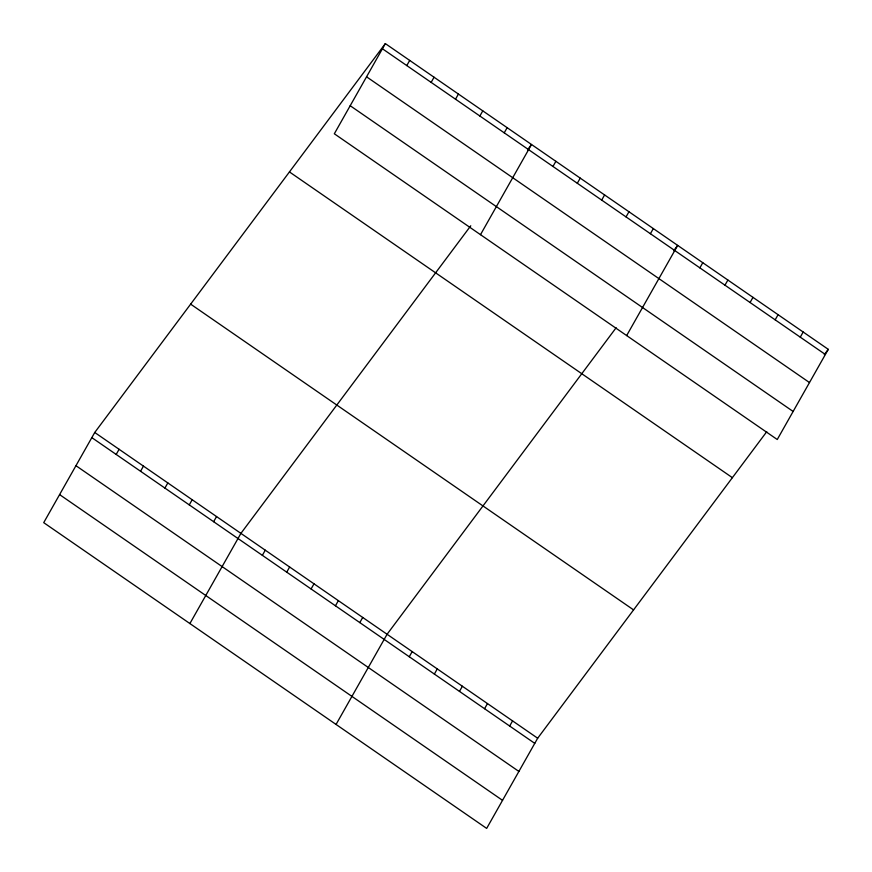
<?xml version="1.0" encoding="UTF-8"?>
<svg xmlns="http://www.w3.org/2000/svg" width="872" height="872" viewBox="0 0 872 872"><rect width="100%" height="100%" fill="white"/><g stroke="black" fill="none" stroke-linecap="round" stroke-linejoin="round"><path stroke-width="1.31" d="M385.337 43.6L334.325 133.776L777.257 439.521L828.28 349.345L385.337 43.6L94.743 432.479L43.72 522.655L486.663 828.4L537.675 738.224L766.75 431.684M116.183 454.443L119.104 449.298M140.545 471.262L143.466 466.106M164.906 488.08L167.827 482.925M406.788 65.564L409.698 60.419M189.268 504.888L192.189 499.743M431.15 82.382L434.06 77.227M213.64 521.707L216.55 516.562M455.511 99.201L458.421 94.045M189.889 623.556L240.912 533.37L470.771 225.772M479.873 116.02L482.783 110.864M262.363 555.344L265.273 550.188M504.234 132.827L507.144 127.683M286.725 572.152L289.635 567.007M480.494 234.677L531.517 144.49L527.516 149.842M311.086 588.971L313.996 583.826M552.957 166.465L555.878 161.309M335.448 605.789L338.358 600.634M577.318 183.273L580.24 178.128M359.809 622.608L362.719 617.452M601.68 200.091L604.601 194.947M336.058 724.447L387.081 634.271L616.144 327.73M626.042 216.91L628.963 211.754M409.262 656.747L412.183 651.591M650.403 233.729L653.324 228.573M434.365 674.067L437.275 668.922M626.663 335.567L677.686 245.392L673.685 250.733M459.468 691.398L462.378 686.242M699.867 267.868L702.778 262.712M484.57 708.718L487.481 703.573M724.97 285.188L727.88 280.043M509.662 726.049L512.583 720.893M750.062 302.519L752.983 297.363M775.164 319.839L778.086 314.694M800.267 337.17L803.177 332.014M824.28 354.686L828.28 349.345M382.427 48.756L825.37 354.49M366.556 76.812L809.489 382.557M350.195 105.719L793.139 411.464M289.439 171.926L732.382 477.671M190.641 304.143L633.573 609.888M94.743 432.479L537.675 738.224M91.822 437.624L534.765 743.369M75.951 465.692L518.894 771.437M59.59 494.598L502.534 800.343"/></g></svg>
